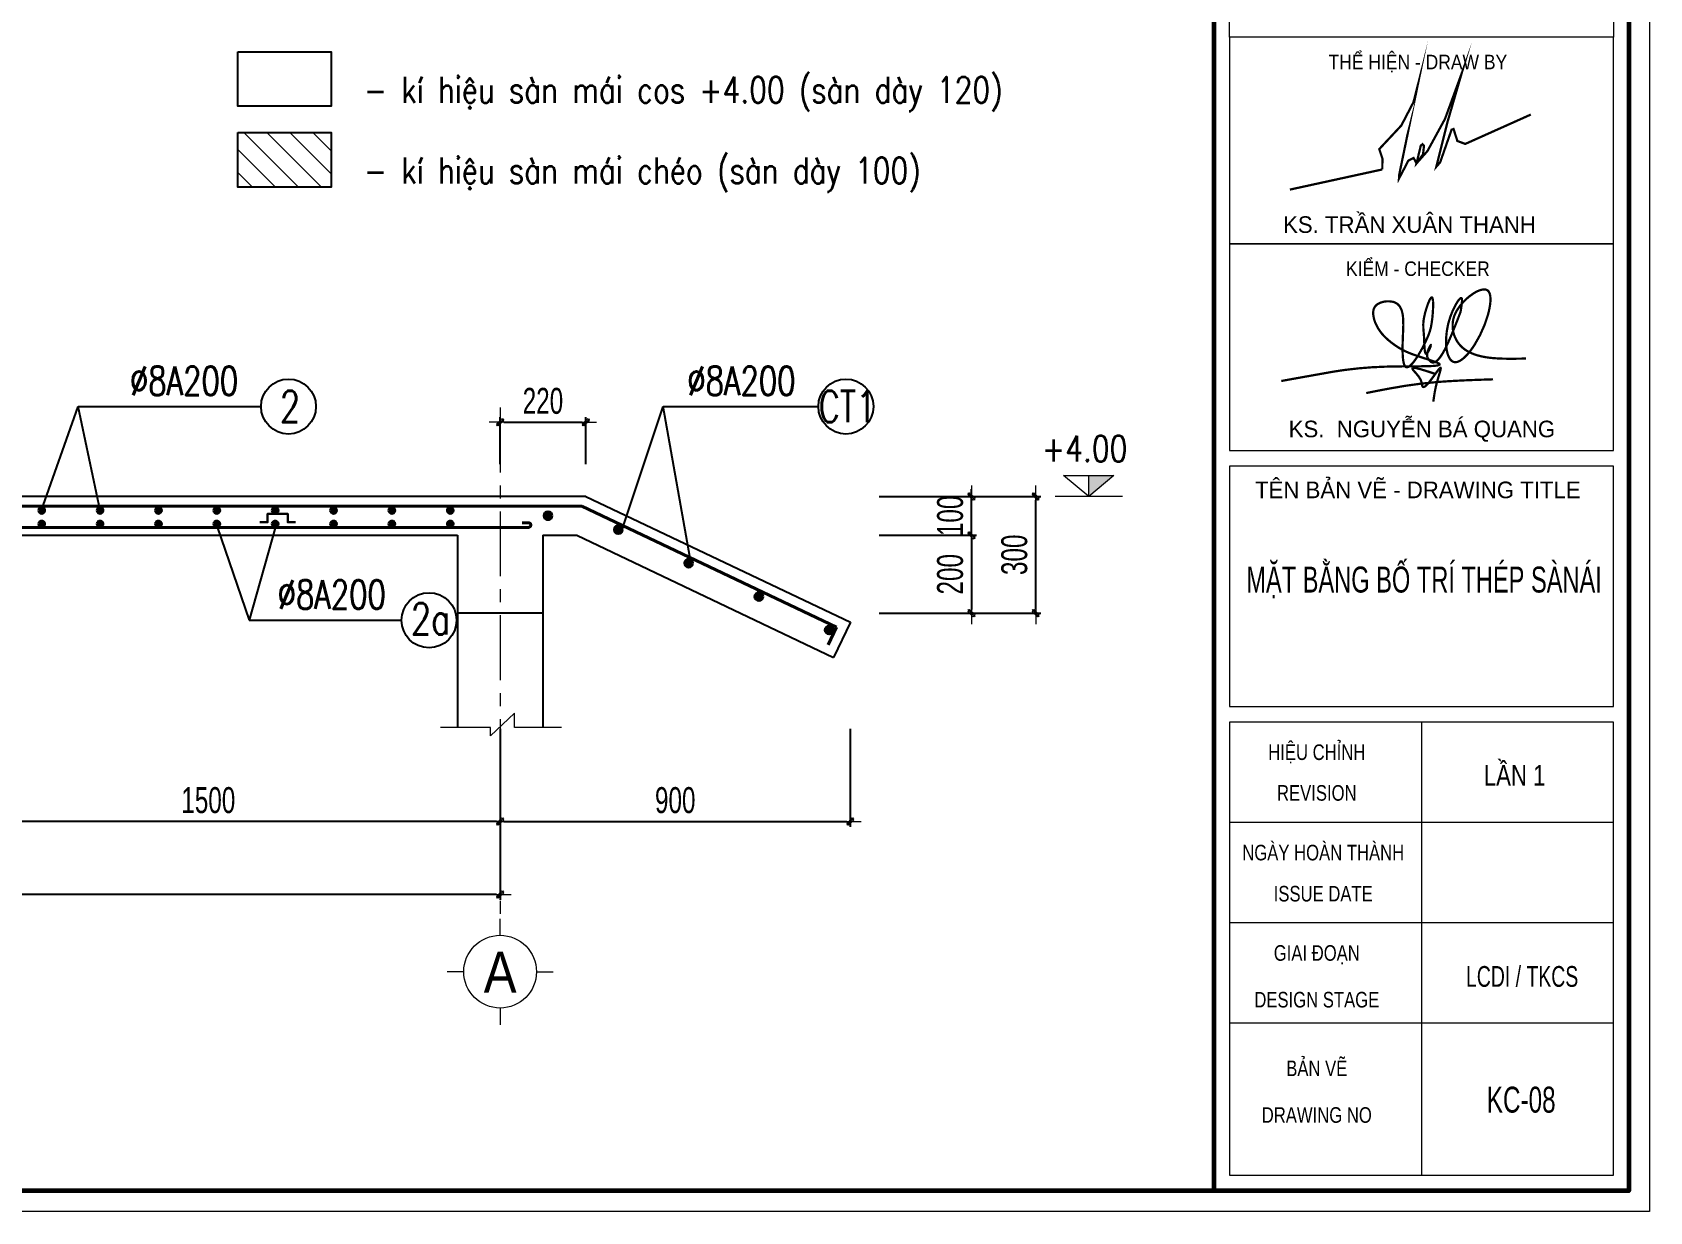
# Model space of a CAD drawing. Header units: millimetres. Extents: x -295047 to 29144, y -724756 to -246879.
# Drawn here: x -1174 to 11296, y -368365 to -359277 of the extents above; entities that cross this region are included whole.
import ezdxf
from ezdxf.enums import TextEntityAlignment as Align

# ---------------------------------------------------------------- set-up
doc = ezdxf.new("R2010")
doc.units = ezdxf.units.MM
doc.header["$MEASUREMENT"] = 0
doc.header["$PDMODE"] = 32
doc.linetypes.add('CENTERX2', pattern=[4, 2.5, -0.5, 0.5, -0.5])
doc.linetypes.add('DASHDOT', pattern=[1, 0.5, -0.25, 0, -0.25])
doc.layers.get('Defpoints').update_dxf_attribs({"color": 1})
for name, color, linetype, lineweight in [('EG Net dam1', 1, 'Continuous', 30), ('Khungten_LCDI', 7, 'Continuous', 5), ('LC Dim', 8, 'Continuous', 18), ('LC Hatch', 252, 'Continuous', 9), ('LC ISO', 153, 'Continuous', 13), ('LC Net dam 1', 30, 'Continuous', 30), ('LC Net dam2', 6, 'Continuous', 40), ('LC Net manh', 219, 'Continuous', 5), ('LC Net thay', 7, 'Continuous', 25), ('LC Net truc', 79, 'DASHDOT', 13), ('LC Text1', 3, 'Continuous', 20), ('LC Text2', 7, 'Continuous', 25)]:
    doc.layers.add(name, color=color, linetype=linetype, lineweight=lineweight)
doc.styles.add('HOATBIF', font='hoatbif.shx', dxfattribs={"width": 0.7})
doc.styles.add('Khungten', font='VHAVAN_1.TTF', dxfattribs={"width": 0.9, "height": 5000})
doc.styles.add('LC 1', font='VHAVANB_1.TTF')
doc.styles.add('LC 3', font='vnsimli.shx', dxfattribs={"width": 0.75})
doc.styles.add('T1', font='Vnsimli.shx', dxfattribs={"width": 0.8})
doc.styles.add('Title', font='VHBLACK_1.TTF', dxfattribs={"width": 0.8})
doc.styles.add('VNAVANTH', font='VHAVANB_1.TTF', dxfattribs={"width": 0.6})
doc.dimstyles.new('DIM CHUAN', dxfattribs={"dimscale": 60, "dimtxt": 2.5, "dimasz": 0.35, "dimexe": 0.5, "dimexo": 0, "dimgap": 0.8, "dimtad": 1, "dimdec": 0, "dimzin": 0, "dimdsep": 46, "dimtxsty": 'HOATBIF', "dimblk1": 'DOT', "dimblk2": 'DOT', "dimsah": 1, "dimcen": -1, "dimdle": 1, "dimclrd": 256, "dimclre": 256, "dimclrt": 4, "dimadec": 3, "dimazin": 2, "dimtfac": 0.333333, "dimtdec": 0, "dimtix": 1, "dimtmove": 2, "dimatfit": 3, "dimldrblk": 'DOT', "dimfxl": 1, "dimtvp": 0.833333, "dimtolj": 1, "dimtzin": 0, "dimarcsym": 0})
doc.dimstyles.new('dÝman', dxfattribs={"dimscale": 30, "dimtxt": 2.5, "dimasz": 0.35, "dimexe": 0.5, "dimexo": 0, "dimgap": 0.8, "dimtad": 1, "dimdec": 0, "dimzin": 0, "dimdsep": 46, "dimtxsty": 'HOATBIF', "dimblk1": 'DOT', "dimblk2": 'DOT', "dimsah": 1, "dimcen": -1, "dimdle": 1, "dimclrd": 256, "dimclre": 256, "dimclrt": 4, "dimadec": 3, "dimazin": 2, "dimtfac": 0.333333, "dimtdec": 0, "dimtix": 1, "dimtmove": 2, "dimatfit": 3, "dimldrblk": 'DOT', "dimfxl": 1, "dimtvp": 0.833333, "dimtolj": 1, "dimtzin": 0, "dimarcsym": 0})

# ---------------------------------------------------------------- blocks, each defined once
blk = doc.blocks.new('NGUYEN BA QUANG')
at = {"layer": 'LC ISO', "const_width": 54}
for points in [[(906, 1114, 0.006821), (929, 1272, 0.011774), (937, 1340, 0.026266), (938, 1394, 0.052103), (935, 1423, 0.076783), (930, 1436, 0.163971), (923, 1442, 0.170042), (914, 1442, 0.080479), (902, 1436, 0.05585), (881, 1417, 0.031056), (847, 1375, 0.025203), (791, 1286, 0.116129), (556, 476, 0.061974), (575, 166, 0.045365), (610, 47, 0.070676), (660, -41, 0.091415), (710, -86, 0.146905), (783, -104, 0.068448), (833, -95, 0.049636), (885, -72, 0.053986), (978, -6, 0.029209), (1056, 69, 0.021304), (1134, 162, 0.025491), (1250, 329, 0.068873), (1561, 1027, 0.01773), (1596, 1171, 0.037697), (1624, 1368, 0.029037), (1623, 1453, 0.04288), (1613, 1525, 0.066726), (1590, 1583, 0.100495), (1556, 1623, 0.111871), (1508, 1644, 0.054631), (1469, 1647, 0.041179), (1426, 1643, 0.04561), (1355, 1623, 0.04967), (1225, 1558, 0.109429), (829, 1164, 0.05047), (753, 1012, 0.368126), (1079, 156, 0.040655), (1223, 90, 0.031441), (1383, 42, 0.023503), (1557, 9, 0.017084), (1742, -10, 0.011936), (1936, -19, 0.009133), (2206, -21, 0.002915), (2480, -16)], [(-3416, -557, -0.001023), (-2231, -345, -0.008385), (-1869, -289, -0.026114), (-905, -212, -0.007166), (-491, -205, 0.001773), (-49, -203, 0.009736), (200, -197, 0.025773), (331, -186, 0.054465), (383, -173, 0.09183), (397, -166, 0.386262), (399, -152, 0.129793), (379, -135, 0.036801), (321, -108, 0.016128), (184, -59, -0.006736), (-183, 62, -0.023924), (-416, 154, -0.046785), (-684, 310, -0.041509), (-918, 503, -0.092678), (-1136, 813, -0.077778), (-1199, 1035, -0.070106), (-1196, 1141, -0.201572), (-1106, 1286, -0.091887), (-982, 1343, -0.118851), (-732, 1351, -0.227561), (-543, 1208, -0.055716), (-508, 1121, -0.035741), (-487, 1019, -0.022757), (-478, 904, -0.018678), (-477, 714, 0.005361), (-493, 294, 0.022501), (-487, 25, 0.024956), (-474, -85, 0.051878), (-451, -169, 0.084004), (-427, -209, 0.302699), (-372, -224, 0.091028), (-331, -204, 0.045769), (-285, -164, 0.031407), (-218, -87, 0.026473), (-114, 66, 0.038878), (124, 530, 0.063388), (207, 831, 0.030377), (243, 1236, 0.019395), (241, 1350, 0.050857), (231, 1429, 0.089259), (221, 1451, 0.446193), (202, 1454, 0.08967), (185, 1438, 0.048315), (156, 1388, 0.024568), (114, 1288, 0.037087), (24, 971, 0.06811), (7, 722, 0.007404), (19, 571, -0.009821), (27, 442, 0.013775), (38, 214, 0.023991), (46, 154, 0.068642), (58, 113, 0.168495), (71, 99, 0.190472), (82, 99, 0.135753), (102, 116, 0.042547), (133, 165, 0.037247), (185, 280, 0.083462), (192, 310, 0.752396), (189, 311, 0.077103), (170, 286, 0.067778), (106, 135, 0.079642), (97, 52, 0.07615), (107, 12, 0.090818), (168, -77, 0.162992), (233, -111, 0.134535), (287, -101, 0.046135), (315, -85, 0.0589), (372, -33, 0.033446), (431, 44, 0.020493), (492, 142, 0.018931), (584, 325, 0.012315), (712, 617, 0.006262), (906, 1114)], [(274, -380, 0.002584), (99, -322, 0.004829), (-9, -289, 0.009549), (-104, -262, 0.02019), (-180, -245, 0.020391), (-210, -242, 0.037792), (-233, -241, 0.083891), (-249, -244, 0.129866), (-256, -250, 0.170647), (-258, -257, 0.074142), (-257, -264, 0.04333), (-253, -271, 0.038982), (-240, -290, 0.018381), (-209, -327, -0.006145), (-155, -388, -0.017161), (-112, -442, -0.029179), (-72, -502, -0.056277), (-39, -577, -0.025416), (-31, -610, -0.003247), (-24, -652, 0.033316), (-18, -677, 0.055631), (-12, -689, 0.087521), (-5, -698, 0.15828), (8, -703, 0.07777), (18, -702, 0.051495), (30, -698, 0.04838), (50, -685, 0.02792), (72, -667, 0.021215), (104, -635, 0.012757), (138, -596, 0.011354), (192, -528, 0.005945), (265, -430, -0.007904), (360, -301, -0.011483), (384, -270, -0.027823), (404, -249, -0.066961), (415, -240, -0.123545), (420, -238, -0.248584), (424, -240, -0.12084), (426, -246, -0.064597), (426, -260, -0.027008), (421, -289, -0.011306), (411, -326, -0.007085), (384, -419, 0.007773), (340, -569, 0.03162), (266, -923, 0.004795), (248, -1055)], [(-1368, -847, -0.004051), (-800, -737, -0.026384), (342, -582, -0.006339), (726, -556, -0.004215), (1111, -537, -0.002629), (1689, -517)]]:
    blk.add_lwpolyline(points, format="xyb", dxfattribs=at)
blk = doc.blocks.new('lcdi KC')
at = {"layer": 'Defpoints', "lineweight": 0}
blk.add_lwpolyline([(-1200, -14850), (-1200, 14850), (40800, 14850), (40800, -14850)], close=True, dxfattribs=at)
at = {"layer": 'Khungten_LCDI', "color": 5, "lineweight": 60}
blk.add_line((36600, 14650), (36600, -14650), dxfattribs=at)
at = {"layer": 'Khungten_LCDI', "color": 5, "lineweight": 25}
blk.add_line((40600, -14650), (40600, 14650), dxfattribs=at)
at = {"layer": 'Khungten_LCDI', "color": 9, "lineweight": 15}
for p, q in [((38600, -10133), (38600, -14500)), ((40450, -11100), (36750, -11100)), ((40450, -12067), (36750, -12067)), ((40450, -13033), (36750, -13033))]:
    blk.add_line(p, q, dxfattribs=at)
at = {"layer": 'Khungten_LCDI', "color": 5, "lineweight": 60}
blk.add_lwpolyline([(0, -14650), (0, 14650), (40600, 14650), (40600, -14650)], close=True, dxfattribs=at)
at = {"layer": 'Khungten_LCDI', "color": 9, "lineweight": 15}
for points in [[(36750, -1522), (40450, -1522), (40450, -3535), (36750, -3535)], [(36750, -5526), (40450, -5526), (40450, -3535), (36750, -3535)], [(36750, -7517), (40450, -7517), (40450, -5526), (36750, -5526)], [(36750, -9983), (40450, -9983), (40450, -7667), (36750, -7667)], [(36750, -14500), (40450, -14500), (40450, -10133), (36750, -10133)]]:
    blk.add_lwpolyline(points, close=True, dxfattribs=at)
at = {"layer": 'LC ISO', "const_width": 21.6}
for points in [[(38223, -4810), (38225, -4706), (38194, -4614), (38407, -4386), (38524, -4161), (38559, -4024), (38386, -4862), (38384, -4898), (38424, -4822), (38475, -4724), (38525, -4699), (38553, -4752), (38616, -4664), (38625, -4581), (38611, -4566), (38594, -4581), (38553, -4752), (38659, -4632), (38828, -4322), (38987, -3888), (38850, -4359), (38749, -4764), (38744, -4784), (38781, -4741), (38891, -4427), (38910, -4420), (38947, -4536), (39023, -4564), (39655, -4281)], [(37333, -5004), (38223, -4810)]]:
    blk.add_lwpolyline(points, dxfattribs=at)
at = {"layer": 'LC Net dam 1', "xscale": 0.4, "yscale": 0.4, "zscale": 0.4}
blk.add_blockref('NGUYEN BA QUANG', (38616, -6625), dxfattribs=at)
at = {"color": 7}
for s, height, style, width, p in [('thÓ hiÖn - draw by', 140, 'Khungten', 0.9, (38566, -3845)), ('kiÓm - checker', 140, 'Khungten', 0.9, (38566, -5836)), ('hiÖu chØnh', 150, 'Khungten', 0.8, (37592, -10499)), ('revision', 150, 'Khungten', 0.8, (37592, -10891)), ('ngµy hoµn thµnh', 150, 'Khungten', 0.8, (37654, -11466)), ('issue date', 150, 'Khungten', 0.8, (37654, -11862)), ('giai ®o¹n', 150, 'Khungten', 0.8, (37592, -12433)), ('lcdi / tkcs', 200, 'Title', 0.7, (39571, -12684)), ('design stage', 150, 'Khungten', 0.8, (37592, -12883)), ('b¶n vÏ', 150, 'Khungten', 0.8, (37592, -13544)), ('drawing nO', 150, 'Khungten', 0.8, (37592, -13994))]:
    blk.add_text(s, height=height, dxfattribs=dict(at, style=style, width=width)).set_placement(p, align=Align.CENTER)
for s, style, p in [('ks. TRÇN XU¢N THANH ', 'VNAVANTH', (38515, -5421)), ('ks.  NGUYÔN B¸ QUANG', 'VNAVANTH', (38605, -7390)), ('tªn b¶n vÏ - drawing title', 'Khungten', (38566, -7977))]:
    blk.add_text(s, height=160, dxfattribs=dict(at, style=style)).set_placement(p, align=Align.CENTER)
at = {"color": 7, "style": 'Khungten', "width": 0.8}
for tag, p in [('REVISION', (39499, -10746)), ('NGAYHT', (39546, -11609))]:
    blk.add_attdef(tag, text='', height=200, dxfattribs=at).set_placement(p, align=Align.CENTER)
at = {"layer": 'LC Text1', "style": 'Title', "width": 1.485915}
for tag, p, p2 in [('TENBANVE1', (36913, -8886), (40339, -8886)), ('TENBANVE2', (36913, -9562), (40339, -9562))]:
    blk.add_attdef(tag, text='', height=250, dxfattribs=at).set_placement(p, p2, align=Align.FIT)
at = {"layer": 'LC Text1', "style": 'Title', "width": 0.7}
blk.add_attdef('SOBANVE', text='', height=250, dxfattribs=at).set_placement((39562, -13896), align=Align.CENTER)
blk = doc.blocks.new('DOT')
at = {"layer": 'LC Dim'}
blk.add_line((-3, 0), (3, 0), dxfattribs=at)
at = {"layer": 'LC Dim', "color": 4}
blk.add_line((-1, -1), (1, 1), dxfattribs=at)
blk.add_lwpolyline([(0.5, 1), (-1, -0.5), (-0.5, -1), (1, 0.5)], close=True, dxfattribs=at)
blk = doc.blocks.new('*D502')
at = {"layer": 'Defpoints', "color": 0, "ltscale": 2, "transparency": 16777216}
for p in [(-2067, -364779), (2433, -364779), (-2067, -365359)]:
    blk.add_point(p, dxfattribs=at)
at = {"layer": 'LC Dim', "lineweight": -2, "ltscale": 2, "transparency": 16777216}
for p, q in [((-2067, -364779), (-2067, -365399)), ((2433, -364779), (2433, -365399)), ((2405, -365359), (-2039, -365359))]:
    blk.add_line(p, q, dxfattribs=at)
at = {"layer": 'LC Dim', "lineweight": -2, "ltscale": 2, "transparency": 16777216, "xscale": 28, "yscale": 28, "zscale": 28, "rotation": 180}
blk.add_blockref('DOT', (-2067, -365359), dxfattribs=at)
at = {"layer": 'LC Dim', "lineweight": -2, "ltscale": 2, "transparency": 16777216, "xscale": 28, "yscale": 28, "zscale": 28}
blk.add_blockref('DOT', (2433, -365359), dxfattribs=at)
at = {"layer": 'LC Dim', "color": 4, "ltscale": 2, "transparency": 16777216, "insert": (183, -365195), "char_height": 200, "attachment_point": 5, "style": 'HOATBIF'}
blk.add_mtext('\\A1;1500', dxfattribs=at)
blk = doc.blocks.new('*D504')
at = {"layer": 'Defpoints', "color": 0, "ltscale": 2, "transparency": 16777216}
for p in [(-16185, -364779), (2433, -364779), (-16185, -365922)]:
    blk.add_point(p, dxfattribs=at)
at = {"layer": 'LC Dim', "lineweight": -2, "ltscale": 2, "transparency": 16777216}
for p, q in [((-16185, -364779), (-16185, -365962)), ((2433, -364779), (2433, -365962)), ((2405, -365922), (-16157, -365922))]:
    blk.add_line(p, q, dxfattribs=at)
at = {"layer": 'LC Dim', "lineweight": -2, "ltscale": 2, "transparency": 16777216, "xscale": 28, "yscale": 28, "zscale": 28, "rotation": 180}
blk.add_blockref('DOT', (-16185, -365922), dxfattribs=at)
at = {"layer": 'LC Dim', "lineweight": -2, "ltscale": 2, "transparency": 16777216, "xscale": 28, "yscale": 28, "zscale": 28}
blk.add_blockref('DOT', (2433, -365922), dxfattribs=at)
at = {"layer": 'LC Dim', "color": 4, "ltscale": 2, "transparency": 16777216, "insert": (-6876, -365758), "char_height": 200, "width": 1042.23, "attachment_point": 5, "style": 'HOATBIF'}
blk.add_mtext('\\A1;7500', dxfattribs=at)
blk = doc.blocks.new('*D445')
at = {"layer": 'Defpoints', "color": 0, "ltscale": 2, "transparency": 16777216}
for p in [(5356, -362853), (6562, -362853), (5356, -363753)]:
    blk.add_point(p, dxfattribs=at)
at = {"layer": 'LC Dim', "lineweight": -2, "ltscale": 2, "transparency": 16777216}
for p, q in [((5356, -362853), (6602, -362853)), ((6562, -363725), (6562, -362881)), ((5356, -363753), (6602, -363753))]:
    blk.add_line(p, q, dxfattribs=at)
at = {"layer": 'LC Dim', "lineweight": -2, "ltscale": 2, "transparency": 16777216, "xscale": 28, "yscale": 28, "zscale": 28}
for p, rotation in [((6562, -362853), 90), ((6562, -363753), 270)]:
    blk.add_blockref('DOT', p, dxfattribs=dict(at, rotation=rotation))
at = {"layer": 'LC Dim', "color": 4, "ltscale": 2, "transparency": 16777216, "insert": (6398, -363303), "char_height": 200, "attachment_point": 5, "rotation": 90, "style": 'HOATBIF'}
blk.add_mtext('\\A1;300', dxfattribs=at)
blk = doc.blocks.new('Caodo1')
at = {"layer": 'LC Text1'}
blk.add_hatch(color=256, dxfattribs=at).paths.add_polyline_path([(0, 200), (0, 0), (243, 200)])
for p, q in [((0, 0), (0, 200)), ((324, 0), (-324, 0))]:
    blk.add_line(p, q, dxfattribs=at)
blk.add_lwpolyline([(-243, 200), (243, 200), (0, 0), (0, 0)], close=True, dxfattribs=at)
at = {"layer": 'LC Text1', "style": 'T1', "width": 0.8}
blk.add_attdef('%%P0,00', text='', height=250, dxfattribs=at).set_placement((-39, 460), align=Align.MIDDLE_CENTER)
blk = doc.blocks.new('TTRUC')
at = {"layer": 'LC ISO'}
for p, q in [((0, 6.95), (0, 10.13)), ((-6.95, 0), (-10.13, 0)), ((6.95, 0), (10.13, 0)), ((0, -6.95), (0, -10.13))]:
    blk.add_line(p, q, dxfattribs=at)
at = {"layer": 'LC Net manh'}
blk.add_circle((0, 0), 6.95, dxfattribs=at)
blk = doc.blocks.new('thep tron 2')
at = {"layer": 'LC Net dam2'}
for p, q in [((-0.5, 0.5), (0.5, 0.5)), ((0.35, 0.85), (-0.35, 0.15)), ((-0.35, 0.85), (0.35, 0.15)), ((0, 1), (0, 0))]:
    blk.add_line(p, q, dxfattribs=at)
blk.add_circle((0, 0.5), 0.5, dxfattribs=at)
blk = doc.blocks.new('*U355')
at = {"layer": 'LC Net dam2', "xscale": 44.99999883287877, "yscale": 44.99999883287877, "zscale": 44.99999883287877}
blk.add_blockref('thep tron 2', (0, -22), dxfattribs=at)
blk = doc.blocks.new('*U356')
at = {"layer": 'LC Dim', "color": 0, "linetype": 'ByBlock', "lineweight": -2}
for p in [(0, 0), (450, 0), (900, 0), (1350, 0), (1800, 0), (2250, 0)]:
    blk.add_blockref('*U355', p, dxfattribs=at)
at = {"layer": 'LC Dim', "color": 0, "linetype": 'ByBlock', "lineweight": -2, "transparency": 16777216}
for p in [(2700, 0), (3150, 0), (3600, 0)]:
    blk.add_blockref('*U355', p, dxfattribs=at)
blk = doc.blocks.new('*U357')
at = {"layer": 'LC Net dam2', "xscale": 44.99999883287877, "yscale": 44.99999883287877, "zscale": 44.99999883287877}
blk.add_blockref('thep tron 2', (0, -22), dxfattribs=at)
blk = doc.blocks.new('*U358')
at = {"layer": 'LC Dim', "color": 0, "linetype": 'ByBlock', "lineweight": -2}
for p in [(0, 0), (450, 0), (900, 0), (1350, 0), (1800, 0), (2250, 0)]:
    blk.add_blockref('*U357', p, dxfattribs=at)
at = {"layer": 'LC Dim', "color": 0, "linetype": 'ByBlock', "lineweight": -2, "transparency": 16777216}
for p in [(2700, 0), (3150, 0), (3600, 0)]:
    blk.add_blockref('*U357', p, dxfattribs=at)
blk = doc.blocks.new('*D450')
at = {"layer": 'Defpoints', "color": 0, "ltscale": 2, "transparency": 16777216}
for p in [(2433, -364645), (5133, -364645), (5133, -365359)]:
    blk.add_point(p, dxfattribs=at)
at = {"layer": 'LC Dim', "lineweight": -2, "ltscale": 2, "transparency": 16777216}
for p, q in [((2433, -364645), (2433, -365399)), ((5133, -364645), (5133, -365399)), ((2461, -365359), (5105, -365359))]:
    blk.add_line(p, q, dxfattribs=at)
at = {"layer": 'LC Dim', "lineweight": -2, "ltscale": 2, "transparency": 16777216, "xscale": 28, "yscale": 28, "zscale": 28, "rotation": 180}
blk.add_blockref('DOT', (2433, -365359), dxfattribs=at)
at = {"layer": 'LC Dim', "lineweight": -2, "ltscale": 2, "transparency": 16777216, "xscale": 28, "yscale": 28, "zscale": 28}
blk.add_blockref('DOT', (5133, -365359), dxfattribs=at)
at = {"layer": 'LC Dim', "color": 4, "ltscale": 2, "transparency": 16777216, "insert": (3783, -365195), "char_height": 200, "attachment_point": 5, "style": 'HOATBIF'}
blk.add_mtext('\\A1;900', dxfattribs=at)
blk = doc.blocks.new('*D376')
at = {"layer": 'Defpoints', "color": 0, "ltscale": 2, "transparency": 16777216}
for p in [(5356, -362853), (6067, -362853), (5356, -363153)]:
    blk.add_point(p, dxfattribs=at)
at = {"layer": 'LC Dim', "lineweight": -2, "ltscale": 2, "transparency": 16777216}
for p, q in [((5356, -362853), (6107, -362853)), ((6067, -362825), (6067, -362797)), ((6067, -363153), (6067, -362853)), ((5356, -363153), (6107, -363153)), ((6067, -363181), (6067, -363209))]:
    blk.add_line(p, q, dxfattribs=at)
at = {"layer": 'LC Dim', "lineweight": -2, "ltscale": 2, "transparency": 16777216, "xscale": 28, "yscale": 28, "zscale": 28}
for p, rotation in [((6067, -362853), 270), ((6067, -363153), 90)]:
    blk.add_blockref('DOT', p, dxfattribs=dict(at, rotation=rotation))
at = {"layer": 'LC Dim', "color": 4, "ltscale": 2, "transparency": 16777216, "insert": (5903, -363003), "char_height": 200, "attachment_point": 5, "rotation": 90, "style": 'HOATBIF'}
blk.add_mtext('\\A1;100', dxfattribs=at)
blk = doc.blocks.new('*D377')
at = {"layer": 'Defpoints', "color": 0, "ltscale": 2, "transparency": 16777216}
for p in [(5356, -363153), (5356, -363753), (6067, -363753)]:
    blk.add_point(p, dxfattribs=at)
at = {"layer": 'LC Dim', "lineweight": -2, "ltscale": 2, "transparency": 16777216}
for p, q in [((5356, -363153), (6107, -363153)), ((6067, -363181), (6067, -363725)), ((5356, -363753), (6107, -363753))]:
    blk.add_line(p, q, dxfattribs=at)
at = {"layer": 'LC Dim', "lineweight": -2, "ltscale": 2, "transparency": 16777216, "xscale": 28, "yscale": 28, "zscale": 28}
for p, rotation in [((6067, -363153), 90), ((6067, -363753), 270)]:
    blk.add_blockref('DOT', p, dxfattribs=dict(at, rotation=rotation))
at = {"layer": 'LC Dim', "color": 4, "ltscale": 2, "transparency": 16777216, "insert": (5903, -363453), "char_height": 200, "attachment_point": 5, "rotation": 90, "style": 'HOATBIF'}
blk.add_mtext('\\A1;200', dxfattribs=at)
blk = doc.blocks.new('*U354')
at = {"layer": 'LC Net dam2', "xscale": 60.05050504978881, "yscale": 60.05050504978881, "zscale": 60.05050504978881}
blk.add_blockref('thep tron 2', (0, -30), dxfattribs=at)
blk = doc.blocks.new('*D381')
at = {"layer": 'Defpoints', "color": 0, "ltscale": 2, "transparency": 16777216}
for p in [(3093, -362282), (2433, -362605), (3093, -362605)]:
    blk.add_point(p, dxfattribs=at)
at = {"layer": 'LC Dim', "lineweight": -2, "ltscale": 2, "transparency": 16777216}
for p, q in [((2433, -362605), (2433, -362242)), ((2461, -362282), (3065, -362282)), ((3093, -362605), (3093, -362242))]:
    blk.add_line(p, q, dxfattribs=at)
at = {"layer": 'LC Dim', "lineweight": -2, "ltscale": 2, "transparency": 16777216, "xscale": 28, "yscale": 28, "zscale": 28, "rotation": 180}
blk.add_blockref('DOT', (2433, -362282), dxfattribs=at)
at = {"layer": 'LC Dim', "lineweight": -2, "ltscale": 2, "transparency": 16777216, "xscale": 28, "yscale": 28, "zscale": 28}
blk.add_blockref('DOT', (3093, -362282), dxfattribs=at)
at = {"layer": 'LC Dim', "color": 4, "ltscale": 2, "transparency": 16777216, "insert": (2763, -362118), "char_height": 200, "attachment_point": 5, "style": 'HOATBIF'}
blk.add_mtext('\\A1;220', dxfattribs=at)

msp = doc.modelspace()

# ---------------------------------------------------------------- hatches: boundary and pattern name
at = {"layer": 'LC Hatch', "ltscale": 2}
h = msp.add_hatch(dxfattribs=at)
h.set_pattern_fill('ANSI31', color=256, scale=1000, angle=90)
h.set_pattern_definition([(135, (-23922.58, -5979.62), (-88.388348, -88.388348), [])])
h.paths.add_polyline_path([(1130.6, -360468.6), (1130.6, -360048.3), (411.6, -360048.3), (411.6, -360468.6)])

# ---------------------------------------------------------------- linework, layer by layer
at = {"layer": 'EG Net dam1', "ltscale": 500}
msp.add_lwpolyline([(855.9, -363051.7), (795.2, -363051.7), (795.2, -362986.5), (640.1, -362986.5), (640.1, -363051.7), (579.5, -363051.7)], dxfattribs=at)
at = {"layer": 'LC Net dam2', "ltscale": 2}
for p, q in [((-1764.4, -362929), (3063, -362929)), ((5025.6, -363861.9), (3063, -362929)), ((-1764.4, -363091.4), (2652.5, -363091.4)), ((2652.5, -363056.1), (2602.2, -363056.1))]:
    msp.add_line(p, q, dxfattribs=at)
at = {"layer": 'LC Net dam2'}
msp.add_line((5025.6, -363861.9), (4961.5, -363996.9), dxfattribs=at)
at = {"layer": 'LC Net dam2', "ltscale": 2}
msp.add_arc((2652.5, -363073.8), 17.6, 270, 90, dxfattribs=at)
at = {"layer": 'LC Net manh', "ltscale": 2}
msp.add_lwpolyline([(2907.1, -364633.2), (2544.1, -364633.2), (2544.1, -364523.7), (2358.1, -364699.2), (2358.1, -364633.2), (1972.6, -364633.2)], dxfattribs=at)
at = {"layer": 'LC Net thay', "ltscale": 2}
for p, q in [((3093.1, -362852.7), (-2396.9, -362852.7)), ((-1736.9, -363152.7), (2103.1, -363152.7)), ((2103.1, -363152.7), (2103.1, -363752.7)), ((2763.1, -363152.7), (2763.1, -363752.7)), ((2763.1, -363752.7), (2103.1, -363752.7)), ((2103.1, -363752.7), (2103.1, -364633.2)), ((2763.1, -363752.7), (2763.1, -364633.2))]:
    msp.add_line(p, q, dxfattribs=at)
at = {"layer": 'LC Net thay'}
for p, q in [((3093.1, -362852.7), (5133.1, -363822.3)), ((2763.1, -363152.7), (3025.4, -363152.7)), ((3025.4, -363152.7), (5004.3, -364093.3)), ((5133.1, -363822.3), (5004.3, -364093.3))]:
    msp.add_line(p, q, dxfattribs=at)
for points in [[(411.6, -359425.9), (1130.6, -359425.9), (1130.6, -359846.1), (411.6, -359846.1)], [(411.6, -360048.3), (1130.6, -360048.3), (1130.6, -360468.6), (411.6, -360468.6)]]:
    msp.add_lwpolyline(points, close=True, dxfattribs=at)
at = {"layer": 'LC Net truc', "linetype": 'CENTERX2', "ltscale": 200}
msp.add_line((2433.1, -362169), (2433.1, -366104.2), dxfattribs=at)
at = {"layer": 'LC Text2', "ltscale": 100}
for centre in [(801.2, -362160.3), (5098.8, -362160.3), (1884.7, -363807.3)]:
    msp.add_circle(centre, 211.9, dxfattribs=at)

# ---------------------------------------------------------------- block references
at = {"layer": 'LC Dim', "extrusion": (0, 0, -1), "zscale": -1}
for name, p in [('*U358', (-2048.5, -362961.9)), ('*U356', (-2048.5, -363065.7))]:
    msp.add_blockref(name, p, dxfattribs=at)
at = {"layer": 'LC ISO', "color": 0, "linetype": 'ByBlock', "lineweight": -2, "extrusion": (0, 0, -1), "xscale": -1, "zscale": -1, "rotation": 180}
for p in [(-2802.3, -363002.1), (-3344.2, -363109.7), (-3886.1, -363367.3), (-4428, -363624.9), (-4969.9, -363882.4)]:
    msp.add_blockref('*U354', p, dxfattribs=at)
at = {"layer": 'LC ISO', "xscale": 40.31376784078886, "yscale": 40.31376784078886, "zscale": 40.31376784078886}
msp.add_blockref('TTRUC', (2433.1, -366515.9), dxfattribs=at)
at = {"layer": 'LC Net thay'}
ref = msp.add_blockref('lcdi KC', (-21344.2, -356485.3), dxfattribs=dict(at, xscale=0.8, yscale=0.8, zscale=0.8))
ref.add_attrib('REVISION', 'lÇn 1', dxfattribs={"layer": 'LC Text1', "height": 160, "style": 'Khungten', "width": 0.8}).set_placement((10254.8, -365082.3), align=Align.CENTER)
ref.add_attrib('SOBANVE', 'KC-08', dxfattribs={"layer": 'LC Text1', "height": 200, "style": 'Title', "width": 0.7}).set_placement((10305.4, -367602.2), align=Align.CENTER)
ref.add_attrib('TENBANVE1', 'mÆt b»ng Bè TRÝ THÐP SµN¸i', dxfattribs={"layer": 'LC Text1', "height": 200, "style": 'Title', "width": 0.581323}).set_placement((8185.9, -363593.9), (10927.1, -363593.9), align=Align.FIT)
at = {"layer": 'LC Text1'}
ref = msp.add_blockref('Caodo1', (6971.4, -362852.7), dxfattribs=dict(at, xscale=0.8, yscale=0.8, zscale=0.8))
ref.add_attrib('%%P0,00', '+4.00', dxfattribs={"layer": 'LC Text2', "color": 4, "height": 200, "style": 'T1', "width": 0.8}).set_placement((6940.1, -362485), align=Align.MIDDLE_CENTER)

# ---------------------------------------------------------------- texts
at = {"layer": 'LC Text1', "color": 3, "style": 'LC 3', "width": 0.8}
for s, p in [('- kÝ hiÖu sµn m¸i cos +4.00 (sµn dµy 120)', (1383.6, -359819.6)), ('- kÝ hiÖu sµn m¸i chÐo (sµn dµy 100)', (1383.6, -360441.2))]:
    msp.add_text(s, height=200, dxfattribs=at).set_placement(p)
at = {"layer": 'LC Text1', "ltscale": 0.2, "style": 'LC 1', "width": 0.9}
msp.add_text('a', height=315.7, dxfattribs=at).set_placement((2433.1, -366772.7), align=Align.BOTTOM_CENTER)
at = {"layer": 'LC Text2', "linetype": 'ByBlock', "style": 'LC 3', "width": 0.75}
for p in [(-421.3, -362072.5), (3876.2, -362072.5), (717.9, -363719.5)]:
    msp.add_text('%%C8A200', height=220, dxfattribs=at).set_placement(p)
at = {"layer": 'LC Text2', "ltscale": 100, "style": 'LC 3', "width": 0.75}
for s, p in [('2', (813.2, -362160.3)), ('CT1', (5110.7, -362160.3)), ('2a', (1896.6, -363796.4))]:
    msp.add_text(s, height=242, dxfattribs=at).set_placement(p, align=Align.MIDDLE_CENTER)

# ---------------------------------------------------------------- dimensions: what is measured, and where the dimension line sits
at = {"layer": 'LC Dim', "ltscale": 2}
for base, p1, p2, angle, picture, middle in [((3093.1, -362281.8), (2433.1, -362605.3), (3093.1, -362605.3), 180, '*D381', (2763.1, -362117.8)), ((6562.3, -362852.7), (5356.1, -363752.7), (5356.1, -362852.7), 90, '*D445', (6398.3, -363302.7)), ((6067.3, -362852.7), (5356.1, -363152.7), (5356.1, -362852.7), 270, '*D376', (5903.3, -363002.7)), ((6067.3, -363752.7), (5356.1, -363152.7), (5356.1, -363752.7), 270, '*D377', (5903.3, -363452.7)), ((5133.1, -365359.4), (2433.1, -364645), (5133.1, -364645), 180, '*D450', (3783.1, -365195.4)), ((-2066.9, -365359.4), (2433.1, -364779.1), (-2066.9, -364779.1), 180, '*D502', (183.1, -365195.4))]:
    dim = msp.add_linear_dim(base=base, p1=p1, p2=p2, angle=angle, dimstyle='DIM CHUAN', override={"dimscale": 80, "dimlfac": 0.333333}, dxfattribs=at)
    dim.commit()
    dim.dimension.update_dxf_attribs({"geometry": picture, "text_midpoint": middle})
dim = msp.add_linear_dim(base=(-16185, -365921.9), p1=(2433.1, -364779.1), p2=(-16185, -364779.1), angle=180, text='7500', dimstyle='DIM CHUAN', override={"dimscale": 80, "dimlfac": 0.333333}, dxfattribs=at)
dim.commit()
dim.dimension.update_dxf_attribs({"geometry": '*D504', "text_midpoint": (-6875.9, -365757.9)})

# ---------------------------------------------------------------- leaders
for points in [[(-1106.7, -362967.1), (-821.4, -362160.3), (589.3, -362160.3)], [(-651.5, -362961.9), (-821.4, -362160.3), (589.3, -362160.3)], [(3365.4, -363130.9), (3688.7, -362160.3), (4886.9, -362160.3)], [(3907.3, -363388.5), (3688.7, -362160.3), (4886.9, -362160.3)], [(250.8, -363088.2), (499.2, -363807.3), (1672.8, -363807.3)], [(700.8, -363088.2), (499.2, -363807.3), (1672.8, -363807.3)]]:
    msp.add_leader(points, dimstyle='dÝman', dxfattribs=at)

doc.saveas('drawing.dxf')
